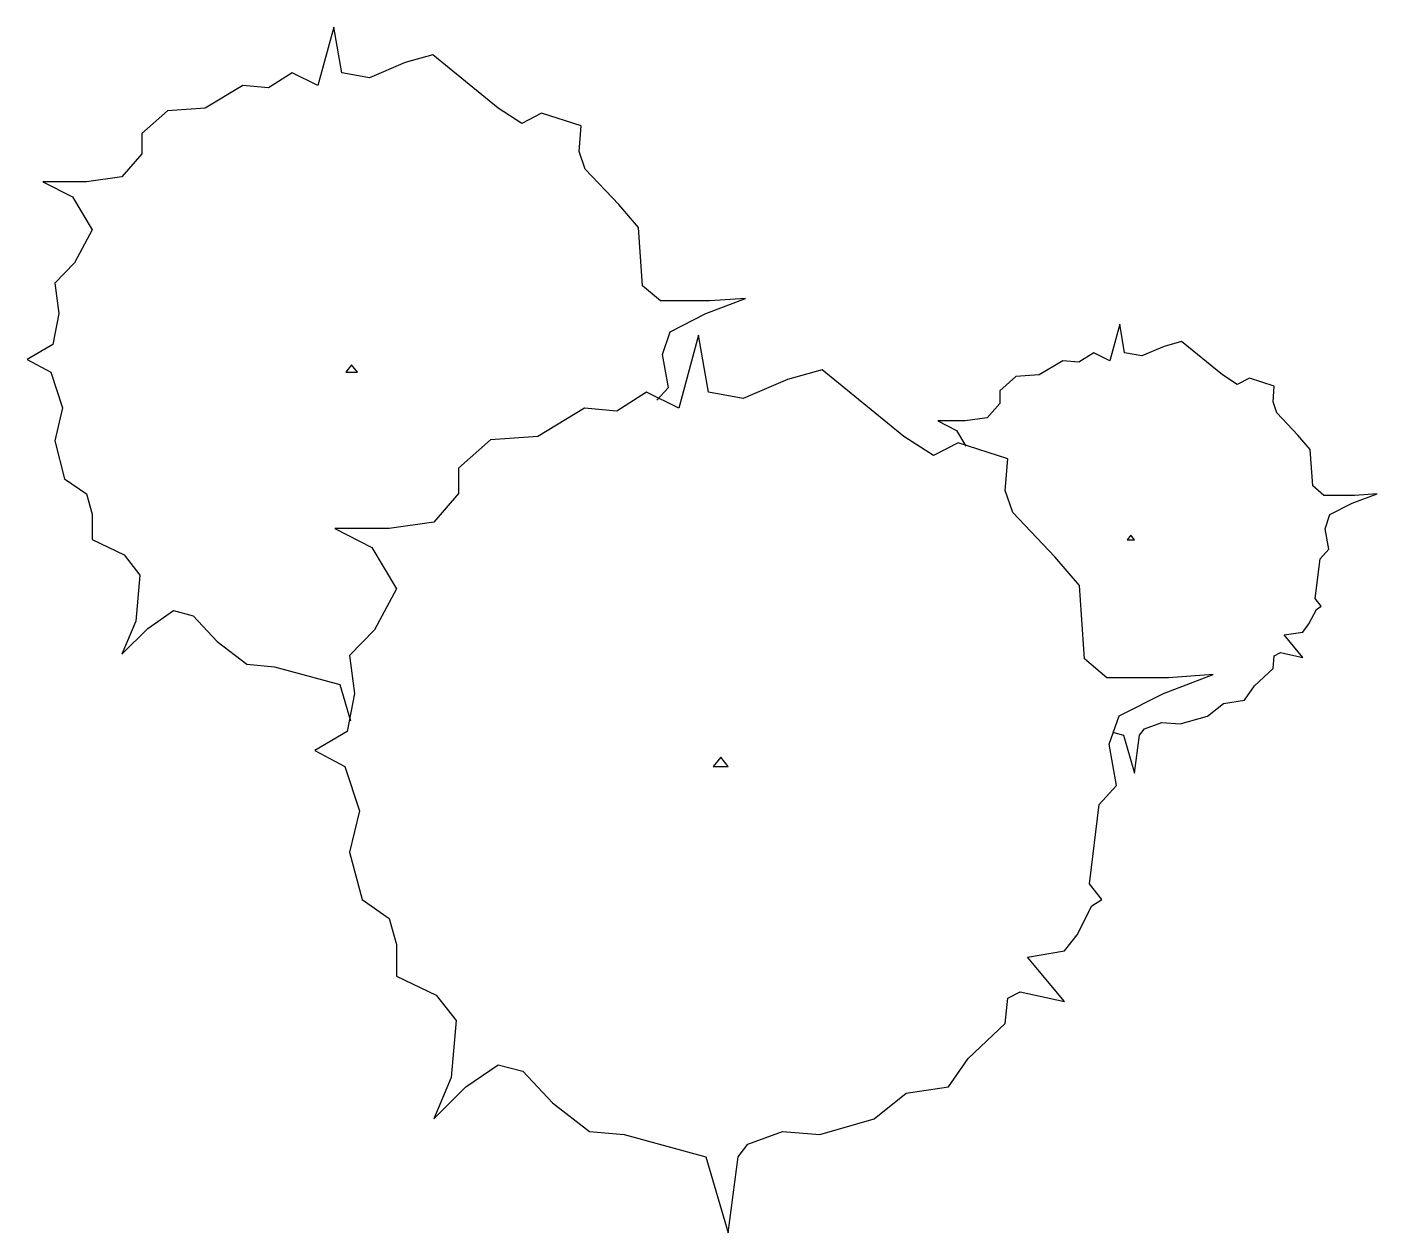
# Model space of a CAD drawing. Extents: x -27.5 to 25.4, y 164.4 to 211.6.
import ezdxf

# ---------------------------------------------------------------- set-up
doc = ezdxf.new("R2010")
doc.units = 0
doc.header["$LTSCALE"] = 0.5
doc.header["$MEASUREMENT"] = 0
doc.layers.add('Arbres', color=7, linetype='CONTINUOUS')

msp = doc.modelspace()

# ---------------------------------------------------------------- linework, layer by layer
at = {"layer": 'Arbres', "linetype": 'Continuous'}
for p, q in [((-15.443, 211.566), (-16.063, 209.28)), ((-15.133, 209.777), (-15.443, 211.566)), ((-11.568, 210.482), (-12.653, 210.182)), ((-9.009, 208.392), (-11.568, 210.482)), ((-12.653, 210.182), (-14.048, 209.581)), ((-17.071, 209.777), (-18.001, 209.189)), ((-16.063, 209.28), (-17.071, 209.777)), ((-14.048, 209.581), (-15.133, 209.777)), ((-19.009, 209.28), (-20.481, 208.392)), ((-18.001, 209.189), (-19.009, 209.28)), ((-20.481, 208.392), (-21.955, 208.288)), ((-8.079, 207.791), (-9.009, 208.392)), ((-21.955, 208.288), (-22.962, 207.399)), ((-7.305, 208.196), (-8.079, 207.791)), ((-5.754, 207.7), (-7.305, 208.196)), ((-22.962, 207.399), (-22.962, 206.602)), ((-5.831, 206.694), (-5.754, 207.7)), ((-22.962, 206.602), (-23.738, 205.701)), ((-5.599, 206.002), (-5.831, 206.694)), ((-23.738, 205.701), (-25.133, 205.505)), ((-4.282, 204.617), (-5.599, 206.002)), ((-26.838, 205.505), (-25.675, 204.917)), ((-25.133, 205.505), (-26.838, 205.505)), ((-25.675, 204.917), (-24.9, 203.624)), ((-3.506, 203.716), (-4.282, 204.617)), ((-24.9, 203.624), (-25.598, 202.331)), ((-3.352, 201.43), (-3.506, 203.716)), ((-25.598, 202.331), (-26.373, 201.534)), ((-26.373, 201.534), (-26.217, 200.345)), ((-2.654, 200.842), (-3.352, 201.43)), ((-0.871, 200.345), (0.679, 200.933)), ((0.679, 200.933), (-0.716, 200.842)), ((-0.716, 200.842), (-2.654, 200.842)), ((-26.217, 200.345), (-26.45, 199.144)), ((-2.266, 199.64), (-0.871, 200.345)), ((15.332, 199.94), (14.945, 198.503)), ((15.527, 198.817), (15.332, 199.94)), ((-2.576, 198.752), (-2.266, 199.64)), ((-1.163, 199.509), (-1.937, 196.649)), ((-0.775, 197.276), (-1.163, 199.509)), ((-26.45, 199.144), (-27.458, 198.556)), ((14.316, 198.817), (13.734, 198.451)), ((14.945, 198.503), (14.316, 198.817)), ((16.204, 198.699), (15.527, 198.817)), ((17.077, 199.065), (16.204, 198.699)), ((17.755, 199.261), (17.077, 199.065)), ((19.354, 197.955), (17.755, 199.261)), ((-27.458, 198.556), (-26.528, 198.059)), ((-14.745, 198.347), (-14.978, 198.059)), ((-14.513, 198.059), (-14.745, 198.347)), ((-2.343, 197.458), (-2.576, 198.752)), ((13.103, 198.503), (12.184, 197.955)), ((13.734, 198.451), (13.103, 198.503)), ((-26.528, 198.059), (-26.063, 196.662)), ((-14.978, 198.059), (-14.513, 198.059)), ((2.325, 197.772), (0.581, 197.027)), ((3.682, 198.151), (2.325, 197.772)), ((6.879, 195.538), (3.682, 198.151)), ((11.263, 197.89), (10.633, 197.328)), ((12.184, 197.955), (11.263, 197.89)), ((19.935, 197.576), (19.354, 197.955)), ((20.419, 197.824), (19.935, 197.576)), ((21.388, 197.511), (20.419, 197.824)), ((-3.198, 197.276), (-4.36, 196.531)), ((-1.937, 196.649), (-3.198, 197.276)), ((-2.792, 196.962), (-2.343, 197.458)), ((0.581, 197.027), (-0.775, 197.276)), ((10.633, 197.328), (10.633, 196.831)), ((21.34, 196.897), (21.388, 197.511)), ((10.633, 196.831), (10.149, 196.27)), ((21.485, 196.466), (21.34, 196.897)), ((-26.063, 196.662), (-26.373, 195.368)), ((-5.62, 196.649), (-7.46, 195.538)), ((-4.36, 196.531), (-5.62, 196.649)), ((8.211, 196.152), (8.938, 195.773)), ((9.277, 196.152), (8.211, 196.152)), ((10.149, 196.27), (9.277, 196.152)), ((22.309, 195.59), (21.485, 196.466)), ((8.938, 195.773), (9.307, 195.159)), ((-26.373, 195.368), (-25.985, 193.879)), ((-9.301, 195.408), (-10.561, 194.297)), ((-7.46, 195.538), (-9.301, 195.408)), ((8.042, 194.794), (6.879, 195.538)), ((9.011, 195.29), (8.042, 194.794)), ((10.948, 194.663), (9.011, 195.29)), ((22.793, 195.029), (22.309, 195.59)), ((10.851, 193.422), (10.948, 194.663)), ((22.89, 193.605), (22.793, 195.029)), ((-10.561, 194.297), (-10.561, 193.304)), ((-25.985, 193.879), (-25.133, 193.291)), ((23.326, 193.226), (22.89, 193.605)), ((-25.133, 193.291), (-24.9, 192.495)), ((-10.561, 193.304), (-11.529, 192.181)), ((11.143, 192.56), (10.851, 193.422)), ((24.537, 193.226), (23.326, 193.226)), ((24.439, 192.926), (25.409, 193.291)), ((25.409, 193.291), (24.537, 193.226)), ((-24.9, 192.495), (-24.9, 191.502)), ((12.79, 190.822), (11.143, 192.56)), ((23.375, 191.92), (23.568, 192.481)), ((23.568, 192.481), (24.439, 192.926)), ((-15.405, 191.933), (-13.952, 191.188)), ((-13.273, 191.933), (-15.405, 191.933)), ((-11.529, 192.181), (-13.273, 191.933)), ((23.52, 191.123), (23.375, 191.92)), ((-24.9, 191.502), (-23.659, 190.901)), ((15.768, 191.672), (15.623, 191.489)), ((15.623, 191.489), (15.913, 191.489)), ((15.913, 191.489), (15.768, 191.672)), ((-23.659, 190.901), (-23.039, 190.104)), ((-13.952, 191.188), (-12.983, 189.568)), ((23.18, 190.744), (23.52, 191.123)), ((13.759, 189.699), (12.79, 190.822)), ((22.987, 189.19), (23.18, 190.744)), ((-23.039, 190.104), (-23.194, 188.314)), ((-12.983, 189.568), (-13.854, 187.962)), ((13.952, 186.838), (13.759, 189.699)), ((22.745, 188.197), (23.035, 188.759)), ((23.228, 188.889), (22.987, 189.19)), ((23.035, 188.759), (23.228, 188.889)), ((-23.194, 188.314), (-23.738, 187.021)), ((-22.729, 188.014), (-21.722, 188.719)), ((-21.722, 188.719), (-20.946, 188.51)), ((-20.946, 188.51), (-20.016, 187.518)), ((-23.738, 187.021), (-22.729, 188.014)), ((-13.854, 187.962), (-14.824, 186.969)), ((21.776, 187.766), (22.502, 187.883)), ((22.502, 186.891), (21.776, 187.766)), ((22.502, 187.883), (22.745, 188.197)), ((-20.016, 187.518), (-18.854, 186.629)), ((-18.854, 186.629), (-17.769, 186.525)), ((-14.824, 186.969), (-14.63, 185.48)), ((14.824, 186.094), (13.952, 186.838)), ((21.34, 186.459), (21.388, 186.956)), ((21.388, 186.956), (21.631, 187.087)), ((21.631, 187.087), (22.502, 186.891)), ((-17.769, 186.525), (-15.21, 185.832)), ((17.247, 186.094), (14.824, 186.094)), ((17.052, 185.48), (18.991, 186.224)), ((18.991, 186.224), (17.247, 186.094)), ((20.613, 185.78), (21.34, 186.459)), ((-15.21, 185.832), (-14.796, 184.409)), ((20.225, 185.219), (20.613, 185.78)), ((-14.63, 185.48), (-14.92, 183.991)), ((15.308, 184.605), (17.052, 185.48)), ((18.771, 184.591), (19.402, 185.088)), ((19.402, 185.088), (20.225, 185.219)), ((14.922, 183.494), (15.308, 184.605)), ((17.707, 184.291), (18.771, 184.591)), ((-14.92, 183.991), (-16.181, 183.246)), ((16.108, 183.847), (16.301, 184.095)), ((16.301, 184.095), (16.979, 184.343)), ((16.979, 184.343), (17.707, 184.291)), ((15.212, 181.874), (14.922, 183.494)), ((15.099, 183.951), (15.478, 183.847)), ((15.478, 183.847), (15.913, 182.358)), ((15.913, 182.358), (16.108, 183.847)), ((-16.181, 183.246), (-15.017, 182.619)), ((-0.29, 182.985), (-0.581, 182.619)), ((0, 182.619), (-0.29, 182.985)), ((-15.017, 182.619), (-14.437, 180.882)), ((-0.581, 182.619), (0, 182.619)), ((14.534, 181.13), (15.212, 181.874)), ((-14.437, 180.882), (-14.824, 179.262)), ((14.146, 178.021), (14.534, 181.13)), ((-14.824, 179.262), (-14.339, 177.407)), ((14.63, 177.407), (14.146, 178.021)), ((-14.339, 177.407), (-13.273, 176.662)), ((13.661, 176.035), (14.242, 177.159)), ((14.242, 177.159), (14.63, 177.407)), ((-13.273, 176.662), (-12.983, 175.656)), ((-12.983, 175.656), (-12.983, 174.416)), ((13.177, 175.408), (13.661, 176.035)), ((11.724, 175.16), (13.177, 175.408)), ((13.177, 173.423), (11.724, 175.16)), ((-12.983, 174.416), (-11.433, 173.671)), ((-11.433, 173.671), (-10.658, 172.678)), ((10.851, 172.561), (10.948, 173.553)), ((10.948, 173.553), (11.433, 173.802)), ((11.433, 173.802), (13.177, 173.423)), ((-10.658, 172.678), (-10.851, 170.444)), ((9.399, 171.189), (10.851, 172.561)), ((-10.27, 170.079), (-9.011, 170.941)), ((-9.011, 170.941), (-8.042, 170.693)), ((8.623, 170.079), (9.399, 171.189)), ((-10.851, 170.444), (-11.529, 168.825)), ((-8.042, 170.693), (-6.879, 169.452)), ((-11.529, 168.825), (-10.27, 170.079)), ((5.716, 168.825), (6.976, 169.83)), ((6.976, 169.83), (8.623, 170.079)), ((-6.879, 169.452), (-5.425, 168.328)), ((3.584, 168.211), (5.716, 168.825)), ((-5.425, 168.328), (-4.069, 168.211)), ((-4.069, 168.211), (-0.871, 167.335)), ((0.776, 167.832), (2.132, 168.328)), ((2.132, 168.328), (3.584, 168.211)), ((0.388, 167.335), (0.776, 167.832)), ((-0.871, 167.335), (0, 164.357)), ((0, 164.357), (0.388, 167.335))]:
    msp.add_line(p, q, dxfattribs=at)

doc.saveas('drawing.dxf')
